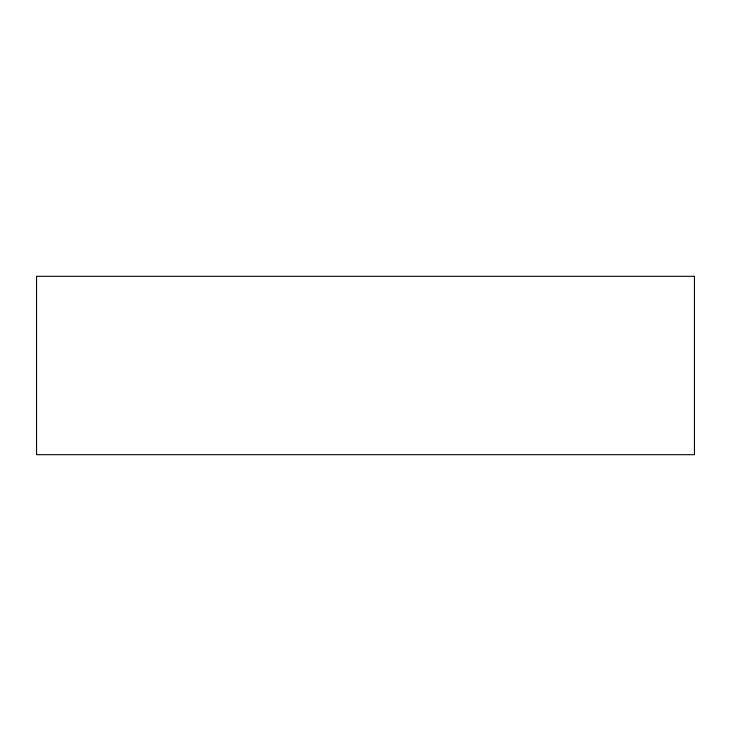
<?xml version="1.0" encoding="UTF-8"?>
<svg xmlns="http://www.w3.org/2000/svg" width="731" height="731" viewBox="0 0 731 731"><rect width="100%" height="100%" fill="white"/><g stroke="black" fill="none" stroke-linecap="round" stroke-linejoin="round"><path stroke-width="1.1" d="M694.45 276.318L36.55 276.318L36.55 454.682L694.45 454.682L694.45 276.318"/></g></svg>
